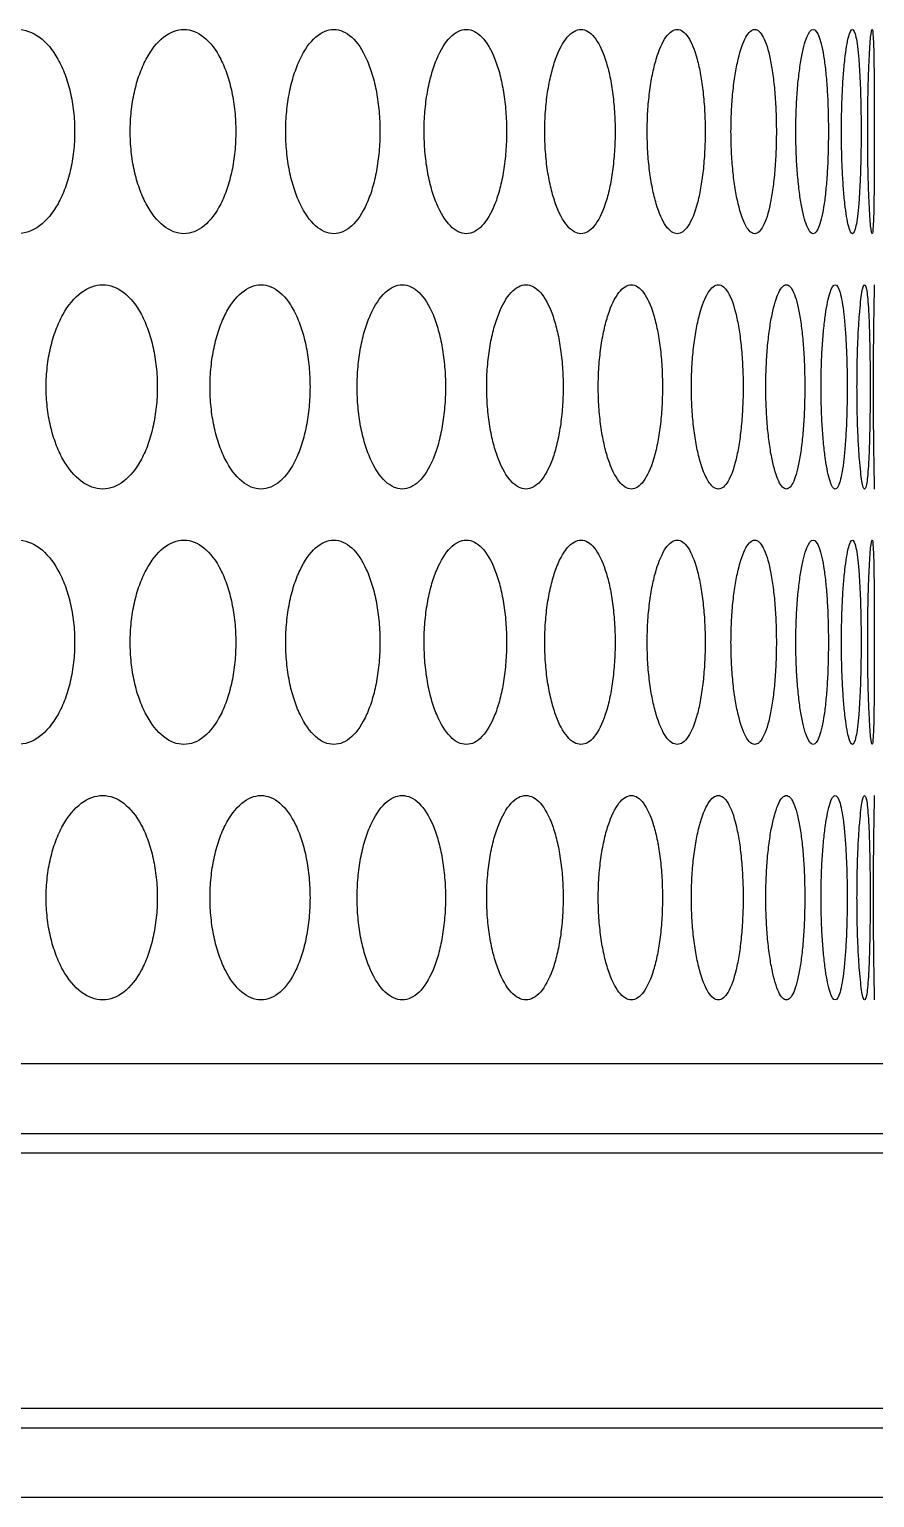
# Model space of a CAD drawing. Header units: millimetres. Extents: x 324 to 7054, y -67 to 2159.
# Drawn here: x 892.4 to 925.5, y 215.5 to 273 of the extents above; entities that cross this region are included whole.
import ezdxf

# ---------------------------------------------------------------- set-up
doc = ezdxf.new("R2010")
doc.units = ezdxf.units.MM
doc.header["$LTSCALE"] = 153.67
doc.layers.add('02___PRT_ALL_AXES', color=7, linetype='CONTINUOUS')

msp = doc.modelspace()

# ---------------------------------------------------------------- linework, layer by layer
at = {"layer": '02___PRT_ALL_AXES', "linetype": 'Continuous'}
for p, q in [((926.76986, 232.49176), (540.5752, 232.49176)), ((935.58959, 229.75897), (531.63665, 229.75897)), ((936.89175, 229), (529.01376, 229)), ((934.08209, 219), (529.01376, 219)), ((531.63665, 218.24103), (935.74636, 218.24103)), ((926.47439, 215.50824), (540.5752, 215.50824))]:
    msp.add_line(p, q, dxfattribs=at)
for points, knots in [([(889.64509, 269), (889.64529, 269.26583), (889.67577, 269.78945), (889.81114, 270.54514), (890.02753, 271.23528), (890.41639, 272.04859), (891.05967, 272.7909), (891.96342, 273.10456), (892.85334, 272.79082), (893.47321, 272.05038), (893.84376, 271.2386), (894.04919, 270.54817), (894.17725, 269.79095), (894.20601, 269.2663), (894.20619, 269)], [0, 0, 0, 0, 0.0625, 0.125, 0.1875, 0.25, 0.375, 0.5, 0.625, 0.75, 0.8125, 0.875, 0.9375, 1, 1, 1, 1]), ([(896.38068, 269), (896.38086, 269.26583), (896.4086, 269.78945), (896.53176, 270.54514), (896.72858, 271.23528), (897.08209, 272.04859), (897.6664, 272.7909), (898.4859, 273.10456), (899.29132, 272.79082), (899.85133, 272.05038), (900.18578, 271.2386), (900.37109, 270.54817), (900.48657, 269.79095), (900.51249, 269.2663), (900.51266, 269)], [0, 0, 0, 0, 0.0625, 0.125, 0.1875, 0.25, 0.375, 0.5, 0.625, 0.75, 0.8125, 0.875, 0.9375, 1, 1, 1, 1]), ([(902.46833, 269), (902.4685, 269.26583), (902.49338, 269.78945), (902.60384, 270.54514), (902.7803, 271.23528), (903.09705, 272.04859), (903.62005, 272.7909), (904.35202, 273.10456), (905.06971, 272.79082), (905.56762, 272.05038), (905.86462, 271.2386), (906.02908, 270.54817), (906.13152, 269.79095), (906.15451, 269.2663), (906.15466, 269)], [0, 0, 0, 0, 0.0625, 0.125, 0.1875, 0.25, 0.375, 0.5, 0.625, 0.75, 0.8125, 0.875, 0.9375, 1, 1, 1, 1]), ([(907.88368, 269), (907.88383, 269.26583), (907.90576, 269.78945), (908.00308, 270.54514), (908.15847, 271.23528), (908.43719, 272.04859), (908.89679, 272.7909), (909.53829, 273.10456), (910.16539, 272.79082), (910.59919, 272.05038), (910.85757, 271.2386), (911.00052, 270.54817), (911.0895, 269.79095), (911.10947, 269.2663), (911.1096, 269)], [0, 0, 0, 0, 0.0625, 0.125, 0.1875, 0.25, 0.375, 0.5, 0.625, 0.75, 0.8125, 0.875, 0.9375, 1, 1, 1, 1]), ([(912.60505, 269), (912.60518, 269.26583), (912.62407, 269.78945), (912.70786, 270.54514), (912.84155, 271.23528), (913.08114, 272.04859), (913.47549, 272.7909), (914.02396, 273.10456), (914.55796, 272.79082), (914.92592, 272.05038), (915.14464, 271.2386), (915.2655, 270.54817), (915.34067, 269.79095), (915.35753, 269.2663), (915.35764, 269)], [0, 0, 0, 0, 0.0625, 0.125, 0.1875, 0.25, 0.375, 0.5, 0.625, 0.75, 0.8125, 0.875, 0.9375, 1, 1, 1, 1]), ([(916.61355, 269), (916.61365, 269.26583), (916.62942, 269.78945), (916.69935, 270.54514), (916.81082, 271.23528), (917.0103, 272.04859), (917.33783, 272.7909), (917.79107, 273.10456), (918.22982, 272.79082), (918.53048, 272.05038), (918.70866, 271.2386), (918.80695, 270.54817), (918.86801, 269.79095), (918.8817, 269.2663), (918.88179, 269)], [0, 0, 0, 0, 0.0625, 0.125, 0.1875, 0.25, 0.375, 0.5, 0.625, 0.75, 0.8125, 0.875, 0.9375, 1, 1, 1, 1]), ([(919.89311, 269), (919.8932, 269.26583), (919.90579, 269.78945), (919.96157, 270.54514), (920.05037, 271.23528), (920.20895, 272.04859), (920.46835, 272.7909), (920.82455, 273.10456), (921.1663, 272.79082), (921.39844, 272.05038), (921.53537, 271.2386), (921.6107, 270.54817), (921.6574, 269.79095), (921.66786, 269.2663), (921.66793, 269)], [0, 0, 0, 0, 0.0625, 0.125, 0.1875, 0.25, 0.375, 0.5, 0.625, 0.75, 0.8125, 0.875, 0.9375, 1, 1, 1, 1]), ([(922.43063, 269), (922.43069, 269.26583), (922.44005, 269.78945), (922.48147, 270.54514), (922.54723, 271.23528), (922.66429, 272.04859), (922.85451, 272.7909), (923.11224, 273.10456), (923.35562, 272.79082), (923.51833, 272.05038), (923.61345, 271.2386), (923.66551, 270.54817), (923.69768, 269.79095), (923.70487, 269.2663), (923.70491, 269)], [0, 0, 0, 0, 0.0625, 0.125, 0.1875, 0.25, 0.375, 0.5, 0.625, 0.75, 0.8125, 0.875, 0.9375, 1, 1, 1, 1]), ([(924.21593, 269), (924.21597, 269.26583), (924.22206, 269.78945), (924.24895, 270.54514), (924.29143, 271.23528), (924.36647, 272.04859), (924.48676, 272.7909), (924.645, 273.10456), (924.78904, 272.79082), (924.88165, 272.05038), (924.93459, 271.2386), (924.96318, 270.54817), (924.98067, 269.79095), (924.98456, 269.2663), (924.98459, 269)], [0, 0, 0, 0, 0.0625, 0.125, 0.1875, 0.25, 0.375, 0.5, 0.625, 0.75, 0.8125, 0.875, 0.9375, 1, 1, 1, 1]), ([(925.24188, 269), (925.2419, 269.26583), (925.2447, 269.78945), (925.25694, 270.54514), (925.27596, 271.23528), (925.3087, 272.04859), (925.35857, 272.7909), (925.41668, 273.10456), (925.4608, 272.79082), (925.48295, 272.05038), (925.49349, 271.2386), (925.4985, 270.54817), (925.50125, 269.79095), (925.50183, 269.2663), (925.50183, 269)], [0, 0, 0, 0, 0.0625, 0.125, 0.1875, 0.25, 0.375, 0.5, 0.625, 0.75, 0.8125, 0.875, 0.9375, 1, 1, 1, 1]), ([(894.20619, 269), (894.206, 268.73417), (894.17735, 268.21055), (894.04983, 267.45486), (893.84501, 266.76472), (893.47446, 265.95141), (892.85405, 265.2091), (891.96172, 264.89544), (891.06037, 265.20918), (890.41769, 265.94962), (890.02884, 266.7614), (889.81181, 267.45183), (889.67589, 268.20905), (889.64529, 268.7337), (889.64509, 269)], [0, 0, 0, 0, 0.0625, 0.125, 0.1875, 0.25, 0.375, 0.5, 0.625, 0.75, 0.8125, 0.875, 0.9375, 1, 1, 1, 1]), ([(900.51266, 269), (900.51249, 268.73417), (900.48666, 268.21055), (900.37166, 267.45486), (900.1869, 266.76472), (899.85246, 265.95141), (899.29196, 265.2091), (898.48436, 264.89544), (897.66704, 265.20918), (897.08327, 265.94962), (896.72977, 266.7614), (896.53237, 267.45183), (896.4087, 268.20905), (896.38086, 268.7337), (896.38068, 269)], [0, 0, 0, 0, 0.0625, 0.125, 0.1875, 0.25, 0.375, 0.5, 0.625, 0.75, 0.8125, 0.875, 0.9375, 1, 1, 1, 1]), ([(906.15466, 269), (906.15451, 268.73417), (906.1316, 268.21055), (906.02959, 267.45486), (905.86562, 266.76472), (905.56862, 265.95141), (905.07028, 265.2091), (904.35064, 264.89544), (903.62062, 265.20918), (903.09811, 265.94962), (902.78136, 266.7614), (902.60439, 267.45183), (902.49347, 268.20905), (902.46849, 268.7337), (902.46833, 269)], [0, 0, 0, 0, 0.0625, 0.125, 0.1875, 0.25, 0.375, 0.5, 0.625, 0.75, 0.8125, 0.875, 0.9375, 1, 1, 1, 1]), ([(911.1096, 269), (911.10946, 268.73417), (911.08957, 268.21055), (911.00096, 267.45486), (910.85844, 266.76472), (910.60007, 265.95141), (910.16589, 265.2091), (909.53709, 264.89544), (908.89728, 265.20918), (908.43813, 265.94962), (908.15941, 266.7614), (908.00357, 267.45183), (907.90584, 268.20905), (907.88383, 268.7337), (907.88368, 269)], [0, 0, 0, 0, 0.0625, 0.125, 0.1875, 0.25, 0.375, 0.5, 0.625, 0.75, 0.8125, 0.875, 0.9375, 1, 1, 1, 1]), ([(915.35764, 269), (915.35753, 268.73417), (915.34073, 268.21055), (915.26587, 267.45486), (915.14537, 266.76472), (914.92666, 265.95141), (914.55838, 265.2091), (914.02293, 264.89544), (913.47591, 265.20918), (913.08194, 265.94962), (912.84236, 266.7614), (912.70828, 267.45183), (912.62414, 268.20905), (912.60518, 268.7337), (912.60505, 269)], [0, 0, 0, 0, 0.0625, 0.125, 0.1875, 0.25, 0.375, 0.5, 0.625, 0.75, 0.8125, 0.875, 0.9375, 1, 1, 1, 1]), ([(918.88179, 269), (918.88169, 268.73417), (918.86806, 268.21055), (918.80725, 267.45486), (918.70925, 266.76472), (918.53109, 265.95141), (918.23018, 265.2091), (917.79023, 264.89544), (917.33818, 265.20918), (917.01097, 265.94962), (916.81149, 266.7614), (916.6997, 267.45183), (916.62948, 268.20905), (916.61365, 268.7337), (916.61355, 269)], [0, 0, 0, 0, 0.0625, 0.125, 0.1875, 0.25, 0.375, 0.5, 0.625, 0.75, 0.8125, 0.875, 0.9375, 1, 1, 1, 1]), ([(921.66793, 269), (921.66786, 268.73417), (921.65744, 268.21055), (921.61093, 267.45486), (921.53582, 266.76472), (921.39891, 265.95141), (921.16657, 265.2091), (920.82389, 264.89544), (920.46862, 265.20918), (920.20948, 265.94962), (920.0509, 266.7614), (919.96185, 267.45183), (919.90583, 268.20905), (919.8932, 268.7337), (919.89311, 269)], [0, 0, 0, 0, 0.0625, 0.125, 0.1875, 0.25, 0.375, 0.5, 0.625, 0.75, 0.8125, 0.875, 0.9375, 1, 1, 1, 1]), ([(923.70491, 269), (923.70487, 268.73417), (923.69771, 268.21055), (923.66567, 267.45486), (923.61377, 266.76472), (923.51865, 265.95141), (923.35582, 265.2091), (923.11177, 264.89544), (922.8547, 265.20918), (922.66467, 265.94962), (922.54763, 266.7614), (922.48167, 267.45183), (922.44008, 268.20905), (922.43069, 268.7337), (922.43063, 269)], [0, 0, 0, 0, 0.0625, 0.125, 0.1875, 0.25, 0.375, 0.5, 0.625, 0.75, 0.8125, 0.875, 0.9375, 1, 1, 1, 1]), ([(924.98459, 269), (924.98456, 268.73417), (924.98069, 268.21055), (924.96327, 267.45486), (924.93476, 266.76472), (924.88183, 265.95141), (924.78916, 265.2091), (924.64471, 264.89544), (924.48688, 265.20918), (924.36672, 265.94962), (924.29168, 266.7614), (924.24908, 267.45183), (924.22209, 268.20905), (924.21597, 268.7337), (924.21593, 269)], [0, 0, 0, 0, 0.0625, 0.125, 0.1875, 0.25, 0.375, 0.5, 0.625, 0.75, 0.8125, 0.875, 0.9375, 1, 1, 1, 1]), ([(925.50183, 269), (925.50183, 268.73417), (925.50126, 268.21055), (925.49851, 267.45486), (925.49353, 266.76472), (925.48299, 265.95141), (925.46084, 265.2091), (925.41658, 264.89544), (925.35861, 265.20918), (925.30881, 265.94962), (925.27607, 266.7614), (925.257, 267.45183), (925.24471, 268.20905), (925.2419, 268.7337), (925.24188, 269)], [0, 0, 0, 0, 0.0625, 0.125, 0.1875, 0.25, 0.375, 0.5, 0.625, 0.75, 0.8125, 0.875, 0.9375, 1, 1, 1, 1]), ([(893.09225, 259), (893.09244, 259.26583), (893.12157, 259.78945), (893.25089, 260.54514), (893.4576, 261.23528), (893.82897, 262.04859), (894.44308, 262.7909), (895.30513, 263.10456), (896.15323, 262.79082), (896.74346, 262.05038), (897.09614, 261.2386), (897.29161, 260.54817), (897.41344, 259.79095), (897.44079, 259.2663), (897.44097, 259)], [0, 0, 0, 0, 0.0625, 0.125, 0.1875, 0.25, 0.375, 0.5, 0.625, 0.75, 0.8125, 0.875, 0.9375, 1, 1, 1, 1]), ([(899.50708, 259), (899.50726, 259.26583), (899.53358, 259.78945), (899.65045, 260.54514), (899.83718, 261.23528), (900.17248, 262.04859), (900.72641, 262.7909), (901.50253, 263.10456), (902.26447, 262.79082), (902.79369, 262.05038), (903.10958, 261.2386), (903.28455, 260.54817), (903.39356, 259.79095), (903.41804, 259.2663), (903.4182, 259)], [0, 0, 0, 0, 0.0625, 0.125, 0.1875, 0.25, 0.375, 0.5, 0.625, 0.75, 0.8125, 0.875, 0.9375, 1, 1, 1, 1]), ([(905.26146, 259), (905.26162, 259.26583), (905.28504, 259.78945), (905.38898, 260.54514), (905.55498, 261.23528), (905.85288, 262.04859), (906.34442, 262.7909), (907.0315, 263.10456), (907.70423, 262.79082), (908.17032, 262.05038), (908.44815, 261.2386), (908.60193, 260.54817), (908.69768, 259.79095), (908.71917, 259.2663), (908.71932, 259)], [0, 0, 0, 0, 0.0625, 0.125, 0.1875, 0.25, 0.375, 0.5, 0.625, 0.75, 0.8125, 0.875, 0.9375, 1, 1, 1, 1]), ([(910.33236, 259), (910.3325, 259.26583), (910.35292, 259.78945), (910.44352, 260.54514), (910.58813, 261.23528), (910.84742, 262.04859), (911.27461, 262.7909), (911.86989, 263.10456), (912.45073, 262.79082), (912.85181, 262.05038), (913.09048, 261.2386), (913.22245, 260.54817), (913.30457, 259.79095), (913.32299, 259.2663), (913.32311, 259)], [0, 0, 0, 0, 0.0625, 0.125, 0.1875, 0.25, 0.375, 0.5, 0.625, 0.75, 0.8125, 0.875, 0.9375, 1, 1, 1, 1]), ([(914.69948, 259), (914.6996, 259.26583), (914.71693, 259.78945), (914.79383, 260.54514), (914.91648, 261.23528), (915.13612, 262.04859), (915.49724, 262.7909), (915.99835, 263.10456), (916.48496, 262.79082), (916.81944, 262.05038), (917.01799, 261.2386), (917.12762, 260.54817), (917.19577, 259.79095), (917.21105, 259.2663), (917.21115, 259)], [0, 0, 0, 0, 0.0625, 0.125, 0.1875, 0.25, 0.375, 0.5, 0.625, 0.75, 0.8125, 0.875, 0.9375, 1, 1, 1, 1]), ([(918.34533, 259), (918.34543, 259.26583), (918.35962, 259.78945), (918.4225, 260.54514), (918.52269, 261.23528), (918.70181, 262.04859), (918.99542, 262.7909), (919.40034, 263.10456), (919.79079, 262.79082), (920.05733, 262.05038), (920.21495, 261.2386), (920.30181, 260.54817), (920.35572, 259.79095), (920.3678, 259.2663), (920.36787, 259)], [0, 0, 0, 0, 0.0625, 0.125, 0.1875, 0.25, 0.375, 0.5, 0.625, 0.75, 0.8125, 0.875, 0.9375, 1, 1, 1, 1]), ([(921.25533, 259), (921.25541, 259.26583), (921.26638, 259.78945), (921.31501, 260.54514), (921.39233, 261.23528), (921.53022, 262.04859), (921.75514, 262.7909), (922.06226, 263.10456), (922.35497, 262.79082), (922.5525, 262.05038), (922.66858, 261.2386), (922.73231, 260.54817), (922.77176, 259.79095), (922.78059, 259.2663), (922.78065, 259)], [0, 0, 0, 0, 0.0625, 0.125, 0.1875, 0.25, 0.375, 0.5, 0.625, 0.75, 0.8125, 0.875, 0.9375, 1, 1, 1, 1]), ([(923.41782, 259), (923.41788, 259.26583), (923.4256, 259.78945), (923.45977, 260.54514), (923.51392, 261.23528), (923.61002, 262.04859), (923.76535, 262.7909), (923.97344, 263.10456), (924.16725, 262.79082), (924.29497, 262.05038), (924.36904, 261.2386), (924.40939, 260.54817), (924.43423, 259.79095), (924.43977, 259.2663), (924.43981, 259)], [0, 0, 0, 0, 0.0625, 0.125, 0.1875, 0.25, 0.375, 0.5, 0.625, 0.75, 0.8125, 0.875, 0.9375, 1, 1, 1, 1]), ([(924.82416, 259), (924.82419, 259.26583), (924.82863, 259.78945), (924.8482, 260.54514), (924.87897, 261.23528), (924.93289, 262.04859), (925.01801, 262.7909), (925.12624, 263.10456), (925.22036, 262.79082), (925.27777, 262.05038), (925.30953, 261.2386), (925.32634, 260.54817), (925.33647, 259.79095), (925.3387, 259.2663), (925.33872, 259)], [0, 0, 0, 0, 0.0625, 0.125, 0.1875, 0.25, 0.375, 0.5, 0.625, 0.75, 0.8125, 0.875, 0.9375, 1, 1, 1, 1]), ([(925.4687, 259), (925.4687, 259.26583), (925.46985, 259.78945), (925.47475, 260.54514), (925.482, 261.23528), (925.49353, 262.04859), (925.50811, 262.7909), (925.51359, 263.0079), (925.51376, 262.9994), (925.51376, 262.99821)], [0, 0, 0, 0, 0.12268473, 0.24536945, 0.36805418, 0.49073891, 0.73610836, 0.98147781, 1, 1, 1, 1]), ([(897.44097, 259), (897.44079, 258.73417), (897.41354, 258.21055), (897.29221, 257.45486), (897.09732, 256.76472), (896.74465, 255.95141), (896.1539, 255.2091), (895.30351, 254.89544), (894.44375, 255.20918), (893.83022, 255.94962), (893.45885, 256.7614), (893.25154, 257.45183), (893.12168, 258.20905), (893.09244, 258.7337), (893.09225, 259)], [0, 0, 0, 0, 0.0625, 0.125, 0.1875, 0.25, 0.375, 0.5, 0.625, 0.75, 0.8125, 0.875, 0.9375, 1, 1, 1, 1]), ([(903.4182, 259), (903.41803, 258.73417), (903.39365, 258.21055), (903.2851, 257.45486), (903.11064, 256.76472), (902.79476, 255.95141), (902.26508, 255.2091), (901.50107, 254.89544), (900.72701, 255.20918), (900.1736, 255.94962), (899.83831, 256.7614), (899.65103, 257.45183), (899.53368, 258.20905), (899.50725, 258.7337), (899.50708, 259)], [0, 0, 0, 0, 0.0625, 0.125, 0.1875, 0.25, 0.375, 0.5, 0.625, 0.75, 0.8125, 0.875, 0.9375, 1, 1, 1, 1]), ([(908.71932, 259), (908.71917, 258.73417), (908.69776, 258.21055), (908.6024, 257.45486), (908.44908, 256.76472), (908.17126, 255.95141), (907.70477, 255.2091), (907.03021, 254.89544), (906.34495, 255.20918), (905.85387, 255.94962), (905.55599, 256.7614), (905.3895, 257.45183), (905.28512, 258.20905), (905.26162, 258.7337), (905.26146, 259)], [0, 0, 0, 0, 0.0625, 0.125, 0.1875, 0.25, 0.375, 0.5, 0.625, 0.75, 0.8125, 0.875, 0.9375, 1, 1, 1, 1]), ([(913.32311, 259), (913.32299, 258.73417), (913.30463, 258.21055), (913.22286, 257.45486), (913.09128, 256.76472), (912.85262, 255.95141), (912.45119, 255.2091), (911.86877, 254.89544), (911.27507, 255.20918), (910.84829, 255.94962), (910.58901, 256.7614), (910.44397, 257.45183), (910.35299, 258.20905), (910.3325, 258.7337), (910.33236, 259)], [0, 0, 0, 0, 0.0625, 0.125, 0.1875, 0.25, 0.375, 0.5, 0.625, 0.75, 0.8125, 0.875, 0.9375, 1, 1, 1, 1]), ([(917.21115, 259), (917.21105, 258.73417), (917.19583, 258.21055), (917.12796, 257.45486), (917.01865, 256.76472), (916.82012, 255.95141), (916.48535, 255.2091), (915.99741, 254.89544), (915.49763, 255.20918), (915.13686, 255.94962), (914.91722, 256.7614), (914.79422, 257.45183), (914.717, 258.20905), (914.69959, 258.7337), (914.69948, 259)], [0, 0, 0, 0, 0.0625, 0.125, 0.1875, 0.25, 0.375, 0.5, 0.625, 0.75, 0.8125, 0.875, 0.9375, 1, 1, 1, 1]), ([(920.36787, 259), (920.36779, 258.73417), (920.35576, 258.21055), (920.30207, 257.45486), (920.21548, 256.76472), (920.05786, 255.95141), (919.7911, 255.2091), (919.39959, 254.89544), (918.99573, 255.20918), (918.70241, 255.94962), (918.52329, 256.7614), (918.42282, 257.45183), (918.35967, 258.20905), (918.34543, 258.7337), (918.34533, 259)], [0, 0, 0, 0, 0.0625, 0.125, 0.1875, 0.25, 0.375, 0.5, 0.625, 0.75, 0.8125, 0.875, 0.9375, 1, 1, 1, 1]), ([(922.78065, 259), (922.78059, 258.73417), (922.77179, 258.21055), (922.7325, 257.45486), (922.66896, 256.76472), (922.55289, 255.95141), (922.35521, 255.2091), (922.06169, 254.89544), (921.75537, 255.20918), (921.53068, 255.94962), (921.3928, 256.7614), (921.31525, 257.45183), (921.26643, 258.20905), (921.2554, 258.7337), (921.25533, 259)], [0, 0, 0, 0, 0.0625, 0.125, 0.1875, 0.25, 0.375, 0.5, 0.625, 0.75, 0.8125, 0.875, 0.9375, 1, 1, 1, 1]), ([(924.43981, 259), (924.43977, 258.73417), (924.43425, 258.21055), (924.40951, 257.45486), (924.36928, 256.76472), (924.29523, 255.95141), (924.16741, 255.2091), (923.97306, 254.89544), (923.76551, 255.20918), (923.61034, 255.94962), (923.51425, 256.7614), (923.45994, 257.45183), (923.42563, 258.20905), (923.41788, 258.7337), (923.41782, 259)], [0, 0, 0, 0, 0.0625, 0.125, 0.1875, 0.25, 0.375, 0.5, 0.625, 0.75, 0.8125, 0.875, 0.9375, 1, 1, 1, 1]), ([(925.33872, 259), (925.3387, 258.73417), (925.33648, 258.21055), (925.32639, 257.45486), (925.30963, 256.76472), (925.27789, 255.95141), (925.22044, 255.2091), (925.12605, 254.89544), (925.01809, 255.20918), (924.93307, 255.94962), (924.87915, 256.7614), (924.8483, 257.45183), (924.82865, 258.20905), (924.82419, 258.7337), (924.82416, 259)], [0, 0, 0, 0, 0.0625, 0.125, 0.1875, 0.25, 0.375, 0.5, 0.625, 0.75, 0.8125, 0.875, 0.9375, 1, 1, 1, 1]), ([(925.51376, 255.00183), (925.51376, 255.00062), (925.51359, 254.99202), (925.50811, 255.20918), (925.49357, 255.94962), (925.48204, 256.7614), (925.47477, 257.45183), (925.46985, 258.20905), (925.4687, 258.7337), (925.4687, 259)], [0, 0, 0, 0, 0.0187605, 0.26407038, 0.50938025, 0.63203519, 0.75469013, 0.87734506, 1, 1, 1, 1]), ([(889.64509, 249), (889.64529, 249.26583), (889.67577, 249.78945), (889.81114, 250.54514), (890.02753, 251.23528), (890.41639, 252.04859), (891.05967, 252.7909), (891.96342, 253.10456), (892.85334, 252.79082), (893.47321, 252.05038), (893.84376, 251.2386), (894.04919, 250.54817), (894.17725, 249.79095), (894.20601, 249.2663), (894.20619, 249)], [0, 0, 0, 0, 0.0625, 0.125, 0.1875, 0.25, 0.375, 0.5, 0.625, 0.75, 0.8125, 0.875, 0.9375, 1, 1, 1, 1]), ([(896.38068, 249), (896.38086, 249.26583), (896.4086, 249.78945), (896.53176, 250.54514), (896.72858, 251.23528), (897.08209, 252.04859), (897.6664, 252.7909), (898.4859, 253.10456), (899.29132, 252.79082), (899.85133, 252.05038), (900.18578, 251.2386), (900.37109, 250.54817), (900.48657, 249.79095), (900.51249, 249.2663), (900.51266, 249)], [0, 0, 0, 0, 0.0625, 0.125, 0.1875, 0.25, 0.375, 0.5, 0.625, 0.75, 0.8125, 0.875, 0.9375, 1, 1, 1, 1]), ([(902.46833, 249), (902.4685, 249.26583), (902.49338, 249.78945), (902.60384, 250.54514), (902.7803, 251.23528), (903.09705, 252.04859), (903.62005, 252.7909), (904.35202, 253.10456), (905.06971, 252.79082), (905.56762, 252.05038), (905.86462, 251.2386), (906.02908, 250.54817), (906.13152, 249.79095), (906.15451, 249.2663), (906.15466, 249)], [0, 0, 0, 0, 0.0625, 0.125, 0.1875, 0.25, 0.375, 0.5, 0.625, 0.75, 0.8125, 0.875, 0.9375, 1, 1, 1, 1]), ([(907.88368, 249), (907.88383, 249.26583), (907.90576, 249.78945), (908.00308, 250.54514), (908.15847, 251.23528), (908.43719, 252.04859), (908.89679, 252.7909), (909.53829, 253.10456), (910.16539, 252.79082), (910.59919, 252.05038), (910.85757, 251.2386), (911.00052, 250.54817), (911.0895, 249.79095), (911.10947, 249.2663), (911.1096, 249)], [0, 0, 0, 0, 0.0625, 0.125, 0.1875, 0.25, 0.375, 0.5, 0.625, 0.75, 0.8125, 0.875, 0.9375, 1, 1, 1, 1]), ([(912.60505, 249), (912.60518, 249.26583), (912.62407, 249.78945), (912.70786, 250.54514), (912.84155, 251.23528), (913.08114, 252.04859), (913.47549, 252.7909), (914.02396, 253.10456), (914.55796, 252.79082), (914.92592, 252.05038), (915.14464, 251.2386), (915.2655, 250.54817), (915.34067, 249.79095), (915.35753, 249.2663), (915.35764, 249)], [0, 0, 0, 0, 0.0625, 0.125, 0.1875, 0.25, 0.375, 0.5, 0.625, 0.75, 0.8125, 0.875, 0.9375, 1, 1, 1, 1]), ([(916.61355, 249), (916.61365, 249.26583), (916.62942, 249.78945), (916.69935, 250.54514), (916.81082, 251.23528), (917.0103, 252.04859), (917.33783, 252.7909), (917.79107, 253.10456), (918.22982, 252.79082), (918.53048, 252.05038), (918.70866, 251.2386), (918.80695, 250.54817), (918.86801, 249.79095), (918.8817, 249.2663), (918.88179, 249)], [0, 0, 0, 0, 0.0625, 0.125, 0.1875, 0.25, 0.375, 0.5, 0.625, 0.75, 0.8125, 0.875, 0.9375, 1, 1, 1, 1]), ([(919.89311, 249), (919.8932, 249.26583), (919.90579, 249.78945), (919.96157, 250.54514), (920.05037, 251.23528), (920.20895, 252.04859), (920.46835, 252.7909), (920.82455, 253.10456), (921.1663, 252.79082), (921.39844, 252.05038), (921.53537, 251.2386), (921.6107, 250.54817), (921.6574, 249.79095), (921.66786, 249.2663), (921.66793, 249)], [0, 0, 0, 0, 0.0625, 0.125, 0.1875, 0.25, 0.375, 0.5, 0.625, 0.75, 0.8125, 0.875, 0.9375, 1, 1, 1, 1]), ([(922.43063, 249), (922.43069, 249.26583), (922.44005, 249.78945), (922.48147, 250.54514), (922.54723, 251.23528), (922.66429, 252.04859), (922.85451, 252.7909), (923.11224, 253.10456), (923.35562, 252.79082), (923.51833, 252.05038), (923.61345, 251.2386), (923.66551, 250.54817), (923.69768, 249.79095), (923.70487, 249.2663), (923.70491, 249)], [0, 0, 0, 0, 0.0625, 0.125, 0.1875, 0.25, 0.375, 0.5, 0.625, 0.75, 0.8125, 0.875, 0.9375, 1, 1, 1, 1]), ([(924.21593, 249), (924.21597, 249.26583), (924.22206, 249.78945), (924.24895, 250.54514), (924.29143, 251.23528), (924.36647, 252.04859), (924.48676, 252.7909), (924.645, 253.10456), (924.78904, 252.79082), (924.88165, 252.05038), (924.93459, 251.2386), (924.96318, 250.54817), (924.98067, 249.79095), (924.98456, 249.2663), (924.98459, 249)], [0, 0, 0, 0, 0.0625, 0.125, 0.1875, 0.25, 0.375, 0.5, 0.625, 0.75, 0.8125, 0.875, 0.9375, 1, 1, 1, 1]), ([(925.24188, 249), (925.2419, 249.26583), (925.2447, 249.78945), (925.25694, 250.54514), (925.27596, 251.23528), (925.3087, 252.04859), (925.35857, 252.7909), (925.41668, 253.10456), (925.4608, 252.79082), (925.48295, 252.05038), (925.49349, 251.2386), (925.4985, 250.54817), (925.50125, 249.79095), (925.50183, 249.2663), (925.50183, 249)], [0, 0, 0, 0, 0.0625, 0.125, 0.1875, 0.25, 0.375, 0.5, 0.625, 0.75, 0.8125, 0.875, 0.9375, 1, 1, 1, 1]), ([(894.20619, 249), (894.206, 248.73417), (894.17735, 248.21055), (894.04983, 247.45486), (893.84501, 246.76472), (893.47446, 245.95141), (892.85405, 245.2091), (891.96172, 244.89544), (891.06037, 245.20918), (890.41769, 245.94962), (890.02884, 246.7614), (889.81181, 247.45183), (889.67589, 248.20905), (889.64529, 248.7337), (889.64509, 249)], [0, 0, 0, 0, 0.0625, 0.125, 0.1875, 0.25, 0.375, 0.5, 0.625, 0.75, 0.8125, 0.875, 0.9375, 1, 1, 1, 1]), ([(900.51266, 249), (900.51249, 248.73417), (900.48666, 248.21055), (900.37166, 247.45486), (900.1869, 246.76472), (899.85246, 245.95141), (899.29196, 245.2091), (898.48436, 244.89544), (897.66704, 245.20918), (897.08327, 245.94962), (896.72977, 246.7614), (896.53237, 247.45183), (896.4087, 248.20905), (896.38086, 248.7337), (896.38068, 249)], [0, 0, 0, 0, 0.0625, 0.125, 0.1875, 0.25, 0.375, 0.5, 0.625, 0.75, 0.8125, 0.875, 0.9375, 1, 1, 1, 1]), ([(906.15466, 249), (906.15451, 248.73417), (906.1316, 248.21055), (906.02959, 247.45486), (905.86562, 246.76472), (905.56862, 245.95141), (905.07028, 245.2091), (904.35064, 244.89544), (903.62062, 245.20918), (903.09811, 245.94962), (902.78136, 246.7614), (902.60439, 247.45183), (902.49347, 248.20905), (902.46849, 248.7337), (902.46833, 249)], [0, 0, 0, 0, 0.0625, 0.125, 0.1875, 0.25, 0.375, 0.5, 0.625, 0.75, 0.8125, 0.875, 0.9375, 1, 1, 1, 1]), ([(911.1096, 249), (911.10946, 248.73417), (911.08957, 248.21055), (911.00096, 247.45486), (910.85844, 246.76472), (910.60007, 245.95141), (910.16589, 245.2091), (909.53709, 244.89544), (908.89728, 245.20918), (908.43813, 245.94962), (908.15941, 246.7614), (908.00357, 247.45183), (907.90584, 248.20905), (907.88383, 248.7337), (907.88368, 249)], [0, 0, 0, 0, 0.0625, 0.125, 0.1875, 0.25, 0.375, 0.5, 0.625, 0.75, 0.8125, 0.875, 0.9375, 1, 1, 1, 1]), ([(915.35764, 249), (915.35753, 248.73417), (915.34073, 248.21055), (915.26587, 247.45486), (915.14537, 246.76472), (914.92666, 245.95141), (914.55838, 245.2091), (914.02293, 244.89544), (913.47591, 245.20918), (913.08194, 245.94962), (912.84236, 246.7614), (912.70828, 247.45183), (912.62414, 248.20905), (912.60518, 248.7337), (912.60505, 249)], [0, 0, 0, 0, 0.0625, 0.125, 0.1875, 0.25, 0.375, 0.5, 0.625, 0.75, 0.8125, 0.875, 0.9375, 1, 1, 1, 1]), ([(918.88179, 249), (918.88169, 248.73417), (918.86806, 248.21055), (918.80725, 247.45486), (918.70925, 246.76472), (918.53109, 245.95141), (918.23018, 245.2091), (917.79023, 244.89544), (917.33818, 245.20918), (917.01097, 245.94962), (916.81149, 246.7614), (916.6997, 247.45183), (916.62948, 248.20905), (916.61365, 248.7337), (916.61355, 249)], [0, 0, 0, 0, 0.0625, 0.125, 0.1875, 0.25, 0.375, 0.5, 0.625, 0.75, 0.8125, 0.875, 0.9375, 1, 1, 1, 1]), ([(921.66793, 249), (921.66786, 248.73417), (921.65744, 248.21055), (921.61093, 247.45486), (921.53582, 246.76472), (921.39891, 245.95141), (921.16657, 245.2091), (920.82389, 244.89544), (920.46862, 245.20918), (920.20948, 245.94962), (920.0509, 246.7614), (919.96185, 247.45183), (919.90583, 248.20905), (919.8932, 248.7337), (919.89311, 249)], [0, 0, 0, 0, 0.0625, 0.125, 0.1875, 0.25, 0.375, 0.5, 0.625, 0.75, 0.8125, 0.875, 0.9375, 1, 1, 1, 1]), ([(923.70491, 249), (923.70487, 248.73417), (923.69771, 248.21055), (923.66567, 247.45486), (923.61377, 246.76472), (923.51865, 245.95141), (923.35582, 245.2091), (923.11177, 244.89544), (922.8547, 245.20918), (922.66467, 245.94962), (922.54763, 246.7614), (922.48167, 247.45183), (922.44008, 248.20905), (922.43069, 248.7337), (922.43063, 249)], [0, 0, 0, 0, 0.0625, 0.125, 0.1875, 0.25, 0.375, 0.5, 0.625, 0.75, 0.8125, 0.875, 0.9375, 1, 1, 1, 1]), ([(924.98459, 249), (924.98456, 248.73417), (924.98069, 248.21055), (924.96327, 247.45486), (924.93476, 246.76472), (924.88183, 245.95141), (924.78916, 245.2091), (924.64471, 244.89544), (924.48688, 245.20918), (924.36672, 245.94962), (924.29168, 246.7614), (924.24908, 247.45183), (924.22209, 248.20905), (924.21597, 248.7337), (924.21593, 249)], [0, 0, 0, 0, 0.0625, 0.125, 0.1875, 0.25, 0.375, 0.5, 0.625, 0.75, 0.8125, 0.875, 0.9375, 1, 1, 1, 1]), ([(925.50183, 249), (925.50183, 248.73417), (925.50126, 248.21055), (925.49851, 247.45486), (925.49353, 246.76472), (925.48299, 245.95141), (925.46084, 245.2091), (925.41658, 244.89544), (925.35861, 245.20918), (925.30881, 245.94962), (925.27607, 246.7614), (925.257, 247.45183), (925.24471, 248.20905), (925.2419, 248.7337), (925.24188, 249)], [0, 0, 0, 0, 0.0625, 0.125, 0.1875, 0.25, 0.375, 0.5, 0.625, 0.75, 0.8125, 0.875, 0.9375, 1, 1, 1, 1]), ([(893.09225, 239), (893.09244, 239.26583), (893.12157, 239.78945), (893.25089, 240.54514), (893.4576, 241.23528), (893.82897, 242.04859), (894.44308, 242.7909), (895.30513, 243.10456), (896.15323, 242.79082), (896.74346, 242.05038), (897.09614, 241.2386), (897.29161, 240.54817), (897.41344, 239.79095), (897.44079, 239.2663), (897.44097, 239)], [0, 0, 0, 0, 0.0625, 0.125, 0.1875, 0.25, 0.375, 0.5, 0.625, 0.75, 0.8125, 0.875, 0.9375, 1, 1, 1, 1]), ([(899.50708, 239), (899.50726, 239.26583), (899.53358, 239.78945), (899.65045, 240.54514), (899.83718, 241.23528), (900.17248, 242.04859), (900.72641, 242.7909), (901.50253, 243.10456), (902.26447, 242.79082), (902.79369, 242.05038), (903.10958, 241.2386), (903.28455, 240.54817), (903.39356, 239.79095), (903.41804, 239.2663), (903.4182, 239)], [0, 0, 0, 0, 0.0625, 0.125, 0.1875, 0.25, 0.375, 0.5, 0.625, 0.75, 0.8125, 0.875, 0.9375, 1, 1, 1, 1]), ([(905.26146, 239), (905.26162, 239.26583), (905.28504, 239.78945), (905.38898, 240.54514), (905.55498, 241.23528), (905.85288, 242.04859), (906.34442, 242.7909), (907.0315, 243.10456), (907.70423, 242.79082), (908.17032, 242.05038), (908.44815, 241.2386), (908.60193, 240.54817), (908.69768, 239.79095), (908.71917, 239.2663), (908.71932, 239)], [0, 0, 0, 0, 0.0625, 0.125, 0.1875, 0.25, 0.375, 0.5, 0.625, 0.75, 0.8125, 0.875, 0.9375, 1, 1, 1, 1]), ([(910.33236, 239), (910.3325, 239.26583), (910.35292, 239.78945), (910.44352, 240.54514), (910.58813, 241.23528), (910.84742, 242.04859), (911.27461, 242.7909), (911.86989, 243.10456), (912.45073, 242.79082), (912.85181, 242.05038), (913.09048, 241.2386), (913.22245, 240.54817), (913.30457, 239.79095), (913.32299, 239.2663), (913.32311, 239)], [0, 0, 0, 0, 0.0625, 0.125, 0.1875, 0.25, 0.375, 0.5, 0.625, 0.75, 0.8125, 0.875, 0.9375, 1, 1, 1, 1]), ([(914.69948, 239), (914.6996, 239.26583), (914.71693, 239.78945), (914.79383, 240.54514), (914.91648, 241.23528), (915.13612, 242.04859), (915.49724, 242.7909), (915.99835, 243.10456), (916.48496, 242.79082), (916.81944, 242.05038), (917.01799, 241.2386), (917.12762, 240.54817), (917.19577, 239.79095), (917.21105, 239.2663), (917.21115, 239)], [0, 0, 0, 0, 0.0625, 0.125, 0.1875, 0.25, 0.375, 0.5, 0.625, 0.75, 0.8125, 0.875, 0.9375, 1, 1, 1, 1]), ([(918.34533, 239), (918.34543, 239.26583), (918.35962, 239.78945), (918.4225, 240.54514), (918.52269, 241.23528), (918.70181, 242.04859), (918.99542, 242.7909), (919.40034, 243.10456), (919.79079, 242.79082), (920.05733, 242.05038), (920.21495, 241.2386), (920.30181, 240.54817), (920.35572, 239.79095), (920.3678, 239.2663), (920.36787, 239)], [0, 0, 0, 0, 0.0625, 0.125, 0.1875, 0.25, 0.375, 0.5, 0.625, 0.75, 0.8125, 0.875, 0.9375, 1, 1, 1, 1]), ([(921.25533, 239), (921.25541, 239.26583), (921.26638, 239.78945), (921.31501, 240.54514), (921.39233, 241.23528), (921.53022, 242.04859), (921.75514, 242.7909), (922.06226, 243.10456), (922.35497, 242.79082), (922.5525, 242.05038), (922.66858, 241.2386), (922.73231, 240.54817), (922.77176, 239.79095), (922.78059, 239.2663), (922.78065, 239)], [0, 0, 0, 0, 0.0625, 0.125, 0.1875, 0.25, 0.375, 0.5, 0.625, 0.75, 0.8125, 0.875, 0.9375, 1, 1, 1, 1]), ([(923.41782, 239), (923.41788, 239.26583), (923.4256, 239.78945), (923.45977, 240.54514), (923.51392, 241.23528), (923.61002, 242.04859), (923.76535, 242.7909), (923.97344, 243.10456), (924.16725, 242.79082), (924.29497, 242.05038), (924.36904, 241.2386), (924.40939, 240.54817), (924.43423, 239.79095), (924.43977, 239.2663), (924.43981, 239)], [0, 0, 0, 0, 0.0625, 0.125, 0.1875, 0.25, 0.375, 0.5, 0.625, 0.75, 0.8125, 0.875, 0.9375, 1, 1, 1, 1]), ([(924.82416, 239), (924.82419, 239.26583), (924.82863, 239.78945), (924.8482, 240.54514), (924.87897, 241.23528), (924.93289, 242.04859), (925.01801, 242.7909), (925.12624, 243.10456), (925.22036, 242.79082), (925.27777, 242.05038), (925.30953, 241.2386), (925.32634, 240.54817), (925.33647, 239.79095), (925.3387, 239.2663), (925.33872, 239)], [0, 0, 0, 0, 0.0625, 0.125, 0.1875, 0.25, 0.375, 0.5, 0.625, 0.75, 0.8125, 0.875, 0.9375, 1, 1, 1, 1]), ([(925.4687, 239), (925.4687, 239.26583), (925.46985, 239.78945), (925.47475, 240.54514), (925.482, 241.23528), (925.49353, 242.04859), (925.50811, 242.7909), (925.51359, 243.0079), (925.51376, 242.9994), (925.51376, 242.99821)], [0, 0, 0, 0, 0.12268473, 0.24536945, 0.36805418, 0.49073891, 0.73610836, 0.98147781, 1, 1, 1, 1]), ([(897.44097, 239), (897.44079, 238.73417), (897.41354, 238.21055), (897.29221, 237.45486), (897.09732, 236.76472), (896.74465, 235.95141), (896.1539, 235.2091), (895.30351, 234.89544), (894.44375, 235.20918), (893.83022, 235.94962), (893.45885, 236.7614), (893.25154, 237.45183), (893.12168, 238.20905), (893.09244, 238.7337), (893.09225, 239)], [0, 0, 0, 0, 0.0625, 0.125, 0.1875, 0.25, 0.375, 0.5, 0.625, 0.75, 0.8125, 0.875, 0.9375, 1, 1, 1, 1]), ([(903.4182, 239), (903.41803, 238.73417), (903.39365, 238.21055), (903.2851, 237.45486), (903.11064, 236.76472), (902.79476, 235.95141), (902.26508, 235.2091), (901.50107, 234.89544), (900.72701, 235.20918), (900.1736, 235.94962), (899.83831, 236.7614), (899.65103, 237.45183), (899.53368, 238.20905), (899.50725, 238.7337), (899.50708, 239)], [0, 0, 0, 0, 0.0625, 0.125, 0.1875, 0.25, 0.375, 0.5, 0.625, 0.75, 0.8125, 0.875, 0.9375, 1, 1, 1, 1]), ([(908.71932, 239), (908.71917, 238.73417), (908.69776, 238.21055), (908.6024, 237.45486), (908.44908, 236.76472), (908.17126, 235.95141), (907.70477, 235.2091), (907.03021, 234.89544), (906.34495, 235.20918), (905.85387, 235.94962), (905.55599, 236.7614), (905.3895, 237.45183), (905.28512, 238.20905), (905.26162, 238.7337), (905.26146, 239)], [0, 0, 0, 0, 0.0625, 0.125, 0.1875, 0.25, 0.375, 0.5, 0.625, 0.75, 0.8125, 0.875, 0.9375, 1, 1, 1, 1]), ([(913.32311, 239), (913.32299, 238.73417), (913.30463, 238.21055), (913.22286, 237.45486), (913.09128, 236.76472), (912.85262, 235.95141), (912.45119, 235.2091), (911.86877, 234.89544), (911.27507, 235.20918), (910.84829, 235.94962), (910.58901, 236.7614), (910.44397, 237.45183), (910.35299, 238.20905), (910.3325, 238.7337), (910.33236, 239)], [0, 0, 0, 0, 0.0625, 0.125, 0.1875, 0.25, 0.375, 0.5, 0.625, 0.75, 0.8125, 0.875, 0.9375, 1, 1, 1, 1]), ([(917.21115, 239), (917.21105, 238.73417), (917.19583, 238.21055), (917.12796, 237.45486), (917.01865, 236.76472), (916.82012, 235.95141), (916.48535, 235.2091), (915.99741, 234.89544), (915.49763, 235.20918), (915.13686, 235.94962), (914.91722, 236.7614), (914.79422, 237.45183), (914.717, 238.20905), (914.69959, 238.7337), (914.69948, 239)], [0, 0, 0, 0, 0.0625, 0.125, 0.1875, 0.25, 0.375, 0.5, 0.625, 0.75, 0.8125, 0.875, 0.9375, 1, 1, 1, 1]), ([(920.36787, 239), (920.36779, 238.73417), (920.35576, 238.21055), (920.30207, 237.45486), (920.21548, 236.76472), (920.05786, 235.95141), (919.7911, 235.2091), (919.39959, 234.89544), (918.99573, 235.20918), (918.70241, 235.94962), (918.52329, 236.7614), (918.42282, 237.45183), (918.35967, 238.20905), (918.34543, 238.7337), (918.34533, 239)], [0, 0, 0, 0, 0.0625, 0.125, 0.1875, 0.25, 0.375, 0.5, 0.625, 0.75, 0.8125, 0.875, 0.9375, 1, 1, 1, 1]), ([(922.78065, 239), (922.78059, 238.73417), (922.77179, 238.21055), (922.7325, 237.45486), (922.66896, 236.76472), (922.55289, 235.95141), (922.35521, 235.2091), (922.06169, 234.89544), (921.75537, 235.20918), (921.53068, 235.94962), (921.3928, 236.7614), (921.31525, 237.45183), (921.26643, 238.20905), (921.2554, 238.7337), (921.25533, 239)], [0, 0, 0, 0, 0.0625, 0.125, 0.1875, 0.25, 0.375, 0.5, 0.625, 0.75, 0.8125, 0.875, 0.9375, 1, 1, 1, 1]), ([(924.43981, 239), (924.43977, 238.73417), (924.43425, 238.21055), (924.40951, 237.45486), (924.36928, 236.76472), (924.29523, 235.95141), (924.16741, 235.2091), (923.97306, 234.89544), (923.76551, 235.20918), (923.61034, 235.94962), (923.51425, 236.7614), (923.45994, 237.45183), (923.42563, 238.20905), (923.41788, 238.7337), (923.41782, 239)], [0, 0, 0, 0, 0.0625, 0.125, 0.1875, 0.25, 0.375, 0.5, 0.625, 0.75, 0.8125, 0.875, 0.9375, 1, 1, 1, 1]), ([(925.33872, 239), (925.3387, 238.73417), (925.33648, 238.21055), (925.32639, 237.45486), (925.30963, 236.76472), (925.27789, 235.95141), (925.22044, 235.2091), (925.12605, 234.89544), (925.01809, 235.20918), (924.93307, 235.94962), (924.87915, 236.7614), (924.8483, 237.45183), (924.82865, 238.20905), (924.82419, 238.7337), (924.82416, 239)], [0, 0, 0, 0, 0.0625, 0.125, 0.1875, 0.25, 0.375, 0.5, 0.625, 0.75, 0.8125, 0.875, 0.9375, 1, 1, 1, 1]), ([(925.51376, 235.00183), (925.51376, 235.00062), (925.51359, 234.99202), (925.50811, 235.20918), (925.49357, 235.94962), (925.48204, 236.7614), (925.47477, 237.45183), (925.46985, 238.20905), (925.4687, 238.7337), (925.4687, 239)], [0, 0, 0, 0, 0.0187605, 0.26407038, 0.50938025, 0.63203519, 0.75469013, 0.87734506, 1, 1, 1, 1])]:
    msp.add_open_spline(points, degree=3, knots=knots, dxfattribs=at)

doc.saveas('drawing.dxf')
